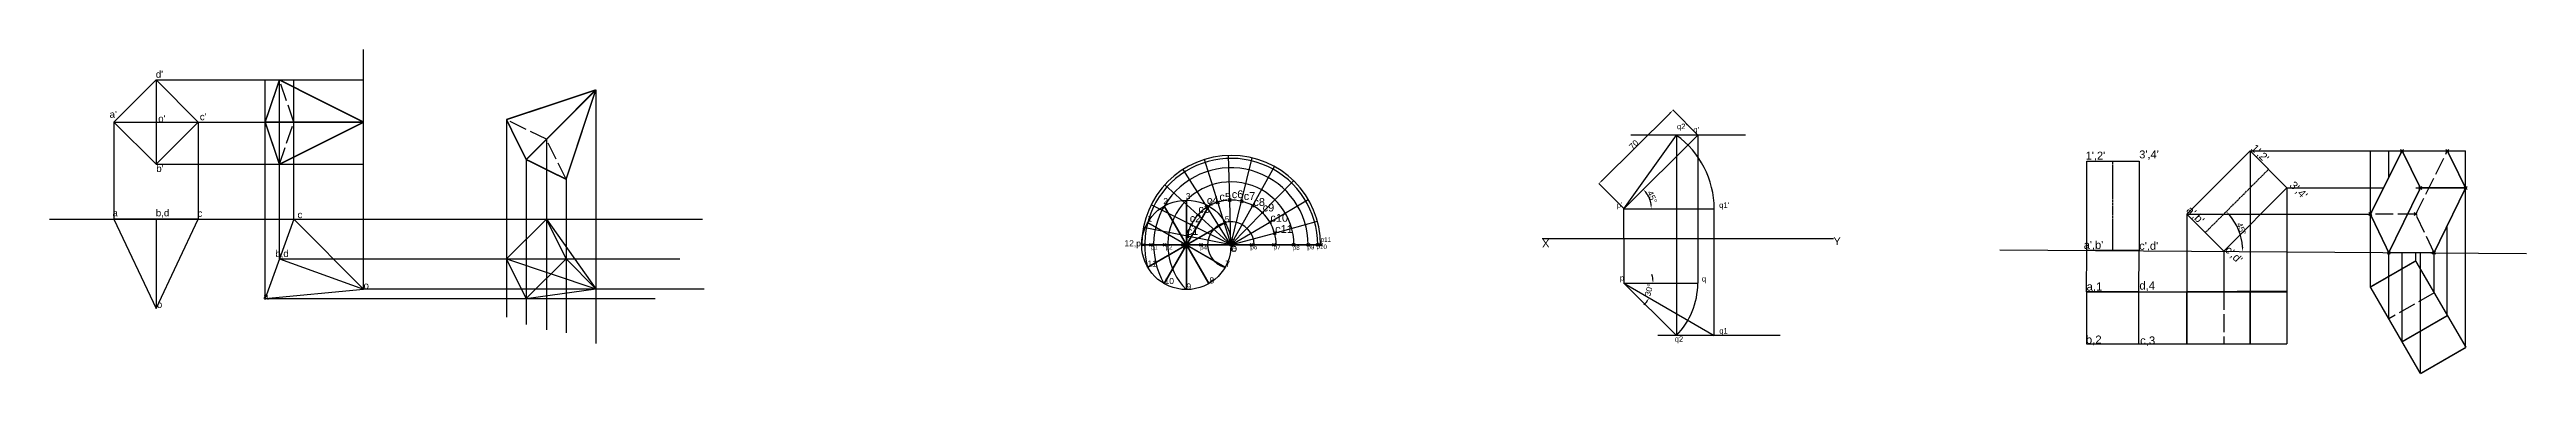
# Model space of a CAD drawing. Header units: millimetres. Extents: x 105 to 9929, y -38 to 412.
# Drawn here: x 8268 to 9929, y 194 to 412 of the extents above; entities that cross this region are included whole.
import ezdxf

# ---------------------------------------------------------------- set-up
doc = ezdxf.new("R2010")
doc.units = ezdxf.units.MM
doc.header["$MEASUREMENT"] = 0
doc.header["$PDMODE"] = 35
doc.linetypes.add('ACAD_ISO02W100', pattern=[15, 12, -3])
doc.linetypes.add('CENTER', pattern=[2, 1.25, -0.25, 0.25, -0.25])
doc.styles.get("Standard").update_dxf_attribs({"font": 'arial.ttf'})
doc.dimstyles.get("Standard").update_dxf_attribs({"dimtxt": 4, "dimasz": 3, "dimexe": 0.18, "dimexo": 0.0625, "dimgap": 0.09, "dimtad": 1, "dimdec": 0, "dimzin": 0, "dimdsep": 46, "dimtxsty": 'Standard', "dimcen": 0.09, "dimclrd": 6, "dimclre": 4, "dimadec": 0, "dimazin": 0, "dimtfac": 1, "dimtdec": 0, "dimtofl": 0, "dimtmove": 0, "dimatfit": 3, "dimfxl": 1, "dimtolj": 1, "dimtzin": 0, "dimarcsym": 1})

# ---------------------------------------------------------------- blocks, each defined once
blk = doc.blocks.new('*U21')
blk.add_line((0, 60), (0, 0))
blk = doc.blocks.new('*U22')
at = {"color": 0, "linetype": 'ByBlock', "lineweight": -2, "transparency": 16777216}
for p, rotation in [((9045.1, 255.3), 29.99999999999999), ((9045.1, 307.3), 150), ((9015.1, 307.3), 210), ((9015.1, 255.3), 329.9999999999999), ((9030.1, 311.3), 180), ((9056.1, 266.3), 59.99999999999997), ((9056.1, 296.3), 120), ((9004.1, 296.3), 240), ((9004.1, 266.3), 299.9999999999999), ((9060.1, 281.3), 90), ((9000.1, 281.3), 270)]:
    blk.add_blockref('*U21', p, dxfattribs=dict(at, rotation=rotation))
blk.add_blockref('*U21', (9030.1, 251.3), dxfattribs=at)
blk = doc.blocks.new('*D37')
at = {"color": 6, "lineweight": -2, "transparency": 16777216}
blk.add_arc((9323.4, 305.5), 18.5, 9.3187, 35.4088, dxfattribs=at)
at = {"color": 6, "transparency": 16777216}
for points in [[(9338, 315.9), (9338.8, 316.6), (9336.5, 318.5)], [(9342.1, 308.6), (9341.1, 308.5), (9341.8, 305.5)]]:
    blk.add_solid(points, dxfattribs=at)
at = {"layer": 'Defpoints', "color": 0, "transparency": 16777216}
for p in [(9373.1, 354.8), (9323.4, 305.5), (9323.4, 305.5), (9341.2, 310.3), (9384, 305.5)]:
    blk.add_point(p, dxfattribs=at)
at = {"color": 0, "transparency": 16777216, "insert": (9342.4, 313.4), "char_height": 4, "attachment_point": 5, "rotation": 292.3637}
blk.add_mtext('\\A1;45°', dxfattribs=at)
blk = doc.blocks.new('*D38')
at = {"color": 6, "lineweight": -2, "transparency": 16777216}
blk.add_line((9308.8, 324.5), (9354.3, 369.5), dxfattribs=at)
at = {"color": 4, "lineweight": -2, "transparency": 16777216}
for p, q in [((9373, 354.8), (9356.3, 371.8)), ((9323.3, 305.6), (9306.6, 322.5))]:
    blk.add_line(p, q, dxfattribs=at)
at = {"color": 6, "transparency": 16777216}
for points in [[(9353.9, 369.9), (9354.6, 369.2), (9356.4, 371.6)], [(9308.5, 324.8), (9309.2, 324.1), (9306.7, 322.4)]]:
    blk.add_solid(points, dxfattribs=at)
at = {"layer": 'Defpoints', "color": 0, "transparency": 16777216}
for p in [(9356.4, 371.6), (9373.1, 354.8), (9323.4, 305.5)]:
    blk.add_point(p, dxfattribs=at)
at = {"color": 0, "transparency": 16777216, "insert": (9330.1, 348.5), "char_height": 4, "attachment_point": 5, "rotation": 44.7274}
blk.add_mtext('\\A1;70', dxfattribs=at)
blk = doc.blocks.new('*D39')
at = {"color": 6, "lineweight": -2, "transparency": 16777216}
for start, end in [(8.7398, 17.4796), (312.5204, 321.2602)]:
    blk.add_arc((9323.4, 255.5), 19.7, start, end, dxfattribs=at)
at = {"color": 6, "transparency": 16777216}
for points in [[(9343.3, 258.6), (9342.3, 258.5), (9343, 255.5)], [(9338.3, 243.5), (9339.1, 242.9), (9340.4, 245.7)]]:
    blk.add_solid(points, dxfattribs=at)
at = {"layer": 'Defpoints', "color": 0, "transparency": 16777216}
for p in [(9323.4, 255.5), (9323.4, 255.5), (9373.1, 255.5), (9341.9, 248.8), (9384, 220.5)]:
    blk.add_point(p, dxfattribs=at)
at = {"color": 0, "transparency": 16777216, "insert": (9340.3, 251), "char_height": 4, "attachment_point": 5, "rotation": 75}
blk.add_mtext('\\A1;30°', dxfattribs=at)
blk = doc.blocks.new('*D45')
at = {"color": 6, "lineweight": -2, "transparency": 16777216}
blk.add_arc((9700.9, 277.1), 37.5, 4.2102, 40.4105, dxfattribs=at)
at = {"color": 6, "transparency": 16777216}
for points in [[(9729.1, 301), (9729.8, 301.7), (9727.4, 303.6)], [(9738.8, 279.8), (9737.8, 279.8), (9738.4, 276.8)]]:
    blk.add_solid(points, dxfattribs=at)
at = {"layer": 'Defpoints', "color": 0, "transparency": 16777216}
for p in [(9755.7, 331.9), (9713.3, 289.5), (9737.1, 286.6), (9575.5, 277.9), (9928.7, 275.6)]:
    blk.add_point(p, dxfattribs=at)
at = {"color": 0, "transparency": 16777216, "insert": (9737.5, 292.1), "char_height": 4, "attachment_point": 5, "rotation": 292.3103}
blk.add_mtext('\\A1;45°', dxfattribs=at)

msp = doc.modelspace()

# ---------------------------------------------------------------- linework, layer by layer
for p, q in [((8478.3, 251.6), (8478.3, 412.3)), ((8339.2, 391.9), (8310.9, 363.6)), ((8367.5, 363.6), (8339.2, 391.9)), ((8339.2, 391.9), (8339.2, 335.3)), ((8339.2, 391.9), (8478.3, 391.9)), ((8421.9, 272), (8421.9, 391.9)), ((8431.5, 298.6), (8431.5, 391.9)), ((8634, 385.2), (8634, 215.1)), ((8310.9, 363.6), (8339.2, 335.3)), ((8310.9, 363.6), (8367.5, 363.6)), ((8310.9, 363.6), (8310.9, 298.6)), ((8310.9, 363.6), (8478.3, 363.6)), ((8339.2, 335.3), (8367.5, 363.6)), ((8367.5, 363.6), (8367.5, 298.6)), ((8574.1, 365.3), (8574.1, 232.8)), ((8600.9, 352.1), (8600.9, 224.4)), ((9323.4, 305.5), (9373.1, 354.8)), ((9323.4, 305.5), (9358.7, 354.8)), ((9404.9, 354.8), (9328, 354.8)), ((9358.7, 354.8), (9358.7, 220.5)), ((9373.1, 354.8), (9373.1, 255.5)), ((8339.2, 335.3), (8478.3, 335.3)), ((8587.4, 338.5), (8587.4, 227.9)), ((9051.2, 309.9), (9042.3, 338.6)), ((9059.1, 311.3), (9058.3, 341.3)), ((9067.1, 310.5), (9074.2, 339.6)), ((9074.6, 307.6), (9089.1, 333.8)), ((9633.9, 277.5), (9633.9, 337.5)), ((9633.9, 337.5), (9668.9, 337.5)), ((9668.9, 337.5), (9668.9, 277.5)), ((9700.9, 301.9), (9743.4, 344.3)), ((9743.4, 344.3), (9768.1, 319.5)), ((9743.4, 344.3), (9743.4, 214.8)), ((9743.4, 344.3), (9887.9, 344.3)), ((9824, 253), (9824, 344.3)), ((9836.4, 326.6), (9836.4, 344.3)), ((9887.9, 212.4), (9887.9, 344.3)), ((8614.1, 325.3), (8614.1, 222.3)), ((9037.8, 301.4), (9015.6, 321.5)), ((9043.9, 306.5), (9027.9, 331.9)), ((9081.1, 302.9), (9102, 324.2)), ((9768.1, 319.5), (9725.7, 277.1)), ((9768.1, 319.5), (9768.1, 214.8)), ((9768.1, 319.5), (9832.9, 319.5)), ((9854.4, 319.5), (9887.9, 319.5)), ((9033.3, 294.7), (9006.5, 308.1)), ((9059.9, 281.2), (9037.8, 301.4)), ((9059.9, 281.2), (9043.9, 306.5)), ((9060.1, 281.3), (9051.2, 309.9)), ((9059.9, 281.2), (9059.1, 311.3)), ((9059.9, 281.2), (9067.1, 310.5)), ((9059.9, 281.2), (9074.6, 307.6)), ((9060.1, 281.6), (9081.1, 302.9)), ((9086.1, 296.6), (9111.8, 311.8)), ((9323.4, 285.5), (9323.4, 305.5)), ((9323.4, 305.5), (9384, 305.5)), ((9384, 220.5), (9384, 305.5)), ((9700.9, 301.9), (9700.9, 214.8)), ((9725.7, 277.1), (9701, 301.9)), ((9701, 301.9), (9824, 301.9)), ((8267.7, 298.6), (8705.6, 298.6)), ((8310.9, 298.6), (8339.2, 238.6)), ((8367.5, 298.6), (8310.9, 298.6)), ((8339.2, 298.6), (8339.2, 238.6)), ((8339.2, 238.6), (8367.5, 298.6)), ((8431.5, 298.6), (8412.3, 245.3)), ((8478.3, 251.6), (8431.5, 298.6)), ((8600.9, 298.6), (8574.1, 272)), ((8614.1, 272), (8600.9, 298.6)), ((8600.9, 298.6), (8634, 251.7)), ((9030.6, 287.1), (9001.3, 293)), ((9060.1, 281.3), (9030.6, 287.1)), ((9060.1, 281.3), (9033.3, 294.7)), ((9059.9, 281.2), (9089.2, 289.2)), ((9060.1, 281.3), (9086.1, 296.6)), ((9089.2, 289.2), (9118, 297.1)), ((9268.6, 285.5), (9464, 285.5)), ((9323.4, 285.5), (9323.4, 255.5)), ((9875.6, 233.8), (9875.6, 294.1)), ((8421.9, 272), (8478.3, 251.6)), ((8421.9, 272), (8690.3, 272)), ((8587.4, 245.3), (8574.1, 272)), ((8574.1, 272), (8634, 251.7)), ((8587.4, 245.3), (8614.1, 272)), ((8614.1, 272), (8634, 251.7)), ((9000.1, 281.3), (9120.1, 281.3)), ((9060.1, 281.3), (9000.1, 281.3)), ((9575.5, 277.9), (9928.7, 275.6)), ((9633.7, 249.8), (9633.9, 277.5)), ((9668.9, 277.5), (9633.9, 277.6)), ((9668.7, 249.8), (9668.9, 277.3)), ((9725.7, 277.1), (9725.7, 249.8)), ((9836.4, 231.6), (9836.4, 276.2)), ((9845.3, 216.3), (9845.3, 276.1)), ((9854.4, 270.5), (9854.4, 276.1)), ((9857.6, 194.9), (9857.6, 276)), ((9866.7, 249.1), (9866.7, 276)), ((8412.3, 245.3), (8478.3, 251.6)), ((8478.3, 251.7), (8706.8, 251.7)), ((8587.4, 245.3), (8634, 251.7)), ((9323.4, 255.5), (9373.1, 255.5)), ((9323.4, 255.5), (9384, 220.5)), ((9323.4, 255.5), (9358.7, 220.5)), ((9633.7, 249.8), (9633.7, 214.8)), ((9668.7, 249.8), (9633.7, 249.8)), ((9633.7, 249.8), (9768.1, 249.8)), ((9668.7, 214.8), (9668.7, 249.8)), ((8412.3, 245.3), (8673.9, 245.3)), ((8587.4, 245.3), (8634, 245.3)), ((9428.3, 220.5), (9346.3, 220.5)), ((9633.7, 214.8), (9668.7, 214.8)), ((9633.7, 214.8), (9768.1, 214.8))]:
    msp.add_line(p, q)
at = {"linetype": 'ACAD_ISO02W100'}
for p, q in [((8431.5, 363.6), (8421.9, 391.9)), ((8421.9, 335.3), (8431.5, 363.6)), ((8600.9, 352.1), (8574.1, 365.3)), ((8614.1, 325.3), (8600.9, 352.1)), ((9854.4, 301.9), (9875.6, 344.3)), ((9854.4, 301.9), (9824, 301.9)), ((9866.7, 276), (9854.4, 301.9)), ((9725.7, 249.8), (9725.7, 214.8)), ((9866.7, 249.1), (9836.4, 231.6))]:
    msp.add_line(p, q, dxfattribs=at)
at = {"linetype": 'CENTER'}
for p, q in [((9651.4, 277.6), (9651.4, 337.5)), ((9713.3, 289.5), (9755.7, 331.9))]:
    msp.add_line(p, q, dxfattribs=at)
at = {"const_width": 1}
for points in [[(8421.9, 391.9), (8412.3, 363.6)], [(8421.9, 391.9), (8478.3, 363.6)], [(8574.1, 365.3), (8634, 385.2)], [(8587.4, 338.5), (8634, 385.2)], [(8614.1, 325.3), (8634, 385.2)], [(8574.1, 365.3), (8587.4, 338.5)], [(8412.3, 363.6), (8421.9, 335.3)], [(8412.3, 363.6), (8478.3, 363.6)], [(8421.9, 335.3), (8478.3, 363.6)], [(8587.4, 338.5), (8614.1, 325.3)], [(9824, 301.9), (9845.3, 344.3)], [(9845.3, 344.3), (9875.6, 344.3)], [(9857.6, 319.5), (9845.3, 344.3)], [(9875.6, 344.3), (9887.9, 319.5)], [(9857.6, 319.5), (9836.4, 276.2)], [(9887.9, 319.5), (9857.6, 319.5)], [(9887.9, 319.5), (9866.7, 276)], [(9824, 301.9), (9836.4, 276)], [(9000.1, 281.3), (9120.3, 281.3)], [(9854.4, 270.5), (9824, 253)], [(9836.4, 276), (9866.7, 276)], [(9854.4, 270.5), (9888.2, 212.5)], [(9700.9, 249.8), (9768.1, 250.1)], [(9700.9, 249.8), (9700.9, 214.8)], [(9743.4, 249.8), (9743.4, 214.8)], [(9768.1, 214.8), (9768.1, 249.8)], [(9824, 253), (9857.6, 194.9)], [(9875.6, 233.8), (9845.3, 216.3)], [(9700.9, 214.8), (9768.1, 214.8)], [(9857.6, 194.9), (9887.9, 212.4)]]:
    msp.add_lwpolyline(points, dxfattribs=at)
msp.add_lwpolyline([(8412.3, 245.3), (8412.3, 391.9)])
msp.add_circle((9030.1, 281.3), 30)
for centre, radius, start, end in [((9323.4, 305.5), 60.6, 0, 54.351), ((9060.1, 281.3), 60, 0, 180), ((9060.1, 281.3), 58, 0, 195), ((9059.9, 281.2), 51.8, 0.0829, 209.8908), ((9059.9, 281.2), 42.3, 0.1014, 224.9691), ((9060.2, 281.2), 30.1, 0.2274, 183.8841), ((9059.9, 281.2), 15.6, 0.2762, 255.4734), ((9060.2, 281.2), 30.1, 238.9768, 239.5446), ((9323.2, 255.5), 49.8, 315.3941, 360)]:
    msp.add_arc(centre, radius, start, end)
for p in [(9845.3, 344.3), (9875.6, 344.3), (9857.6, 319.5), (9887.9, 319.5), (9037.8, 301.4), (9043.9, 306.5), (9051.2, 309.9), (9059.1, 311.3), (9067.1, 310.5), (9074.6, 307.6), (9081.1, 302.9), (9824, 301.9), (9854.4, 301.9), (9030.6, 287.1), (9033.3, 294.7), (9086.1, 296.6), (9089.2, 289.2), (9001.2, 281.3), (9006.4, 281.3), (9015.5, 281.3), (9027.7, 281.3), (9039.8, 281.3), (9060.3, 281.3), (9073.9, 281.3), (9088.9, 281.3), (9101.9, 281.3), (9111.8, 281.3), (9118.1, 281.3), (9120.3, 281.3), (9836.4, 276), (9866.7, 276)]:
    msp.add_point(p)

# ---------------------------------------------------------------- block references
msp.add_blockref('*U22', (0, 0))

# ---------------------------------------------------------------- texts
for s, height, p in [("d'", 4.65, (8339, 393.4)), ("a'", 4.65, (8308, 366.5)), ("o'", 4.65, (8340.6, 363.6)), ("c'", 4.65, (8368.5, 364.9)), ("q2'", 3.68, (9359, 358.9)), ("q'", 3.68, (9370, 356.7)), ("b'", 4.65, (8339.3, 330.2)), ("1',2'", 5.31, (9633.1, 338.5)), ("3',4'", 5.31, (9669, 339.3)), ('3', 4.09, (9029.7, 311.9)), ('c5', 5.25, (9052.2, 310.9)), ('c6', 5.25, (9060.5, 312.6)), ('c7', 5.25, (9068.5, 311.4)), ('a', 4.65, (8309.9, 300.4)), ('b,d', 4.65, (8339, 300.4)), ('c', 4.65, (8367, 300.1)), ('c', 4.65, (8434, 299.2)), ('1', 4.09, (9003.9, 296.8)), ('2', 4.09, (9014.6, 308.6)), ('c2', 5.25, (9032.3, 296.5)), ('c3', 5.25, (9038.1, 302.7)), ('c4', 5.25, (9043.8, 308.6)), ('4', 4.09, (9045, 307.4)), ('5', 4.09, (9055.8, 296.4)), ('c8', 5.25, (9075, 307.4)), ('c9', 5.25, (9081.2, 303.7)), ('c10', 5.25, (9086.4, 296.8)), ("p'", 3.68, (9318.7, 306.2)), ("q1'", 3.68, (9387.3, 306.1)), ('12,p', 4.09, (8988.5, 280.3)), ('c1', 5.25, (9030.3, 288)), ('6', 4.09, (9059.9, 281.2)), ('c11', 5.25, (9089.6, 289.3)), ('p11', 3, (9120.1, 283.3)), ('X', 5.22, (9268.6, 279.7)), ('Y', 5.22, (9464, 281.1)), ("a',b'", 5.31, (9631.8, 278.6)), ("c',d'", 5.31, (9669, 278)), ('b,d', 4.65, (8419.1, 273.1)), ('11', 4.09, (9003.9, 266.7)), ('p1', 3, (9006.2, 278.2)), ('p2', 3, (9016.1, 278.2)), ('p3', 3, (9027.5, 278.9)), ('p4', 3, (9039.3, 278)), ('7', 4.09, (9056.2, 266.5)), ('p5', 3, (9059.1, 277.1)), ('o', 5.37, (9059.9, 276.5)), ('p6', 3, (9073, 278.3)), ('p7', 3, (9088.7, 278.3)), ('p8', 3, (9101.4, 277.9)), ('p9', 3, (9111.2, 278.3)), ('p10', 3, (9117.3, 278.5)), ('o', 4.65, (8478.3, 251.7)), ('10', 4.09, (9015.4, 255)), ('9', 4.09, (9030.1, 251.3)), ('8', 4.09, (9045.5, 255.4)), ('p', 3.68, (9320.8, 257.3)), ('q', 3.68, (9375.7, 256.7)), ('a,1', 5.46, (9633.7, 250.6)), ('d,4', 5.46, (9669.1, 251.3)), ('o', 4.65, (8339.7, 239)), ('a', 4.65, (8411, 244.6)), ('q2', 3.68, (9357.5, 216.3)), ('q1', 3.68, (9387.4, 221.8)), ('b,2', 5.46, (9633.2, 215)), ('c,3', 5.46, (9669.6, 214.4))]:
    msp.add_text(s, height=height).set_placement(p)
for s, p in [("1',2'", (9743.5, 345.6)), ("3',4'", (9769.4, 320.8)), ("a',b'", (9700.2, 304.1)), ("c',d'", (9726.1, 277.4))]:
    msp.add_text(s, height=5.31, rotation=315).set_placement(p)

# ---------------------------------------------------------------- dimensions: what is measured, and where the dimension line sits
dim = msp.add_aligned_dim(p1=(9323.4, 305.5), p2=(9373.1, 354.8), distance=23.7, dimstyle='Standard')
dim.commit()
dim.dimension.update_dxf_attribs({"geometry": '*D38', "text_midpoint": (9330.1, 348.5)})
for base, line1, line2, picture, middle in [((9341.2, 310.3), ((9323.4, 305.5), (9373.1, 354.8)), ((9323.4, 305.5), (9384, 305.5)), '*D37', (9342.4, 313.4)), ((9737.1, 286.6), ((9575.5, 277.9), (9928.7, 275.6)), ((9713.3, 289.5), (9755.7, 331.9)), '*D45', (9737.5, 292.1)), ((9341.9, 248.8), ((9323.4, 255.5), (9384, 220.5)), ((9323.4, 255.5), (9373.1, 255.5)), '*D39', (9340.3, 251))]:
    dim = msp.add_angular_dim_2l(base=base, line1=line1, line2=line2, dimstyle='Standard')
    dim.commit()
    dim.dimension.update_dxf_attribs({"geometry": picture, "text_midpoint": middle})

doc.saveas('drawing.dxf')
